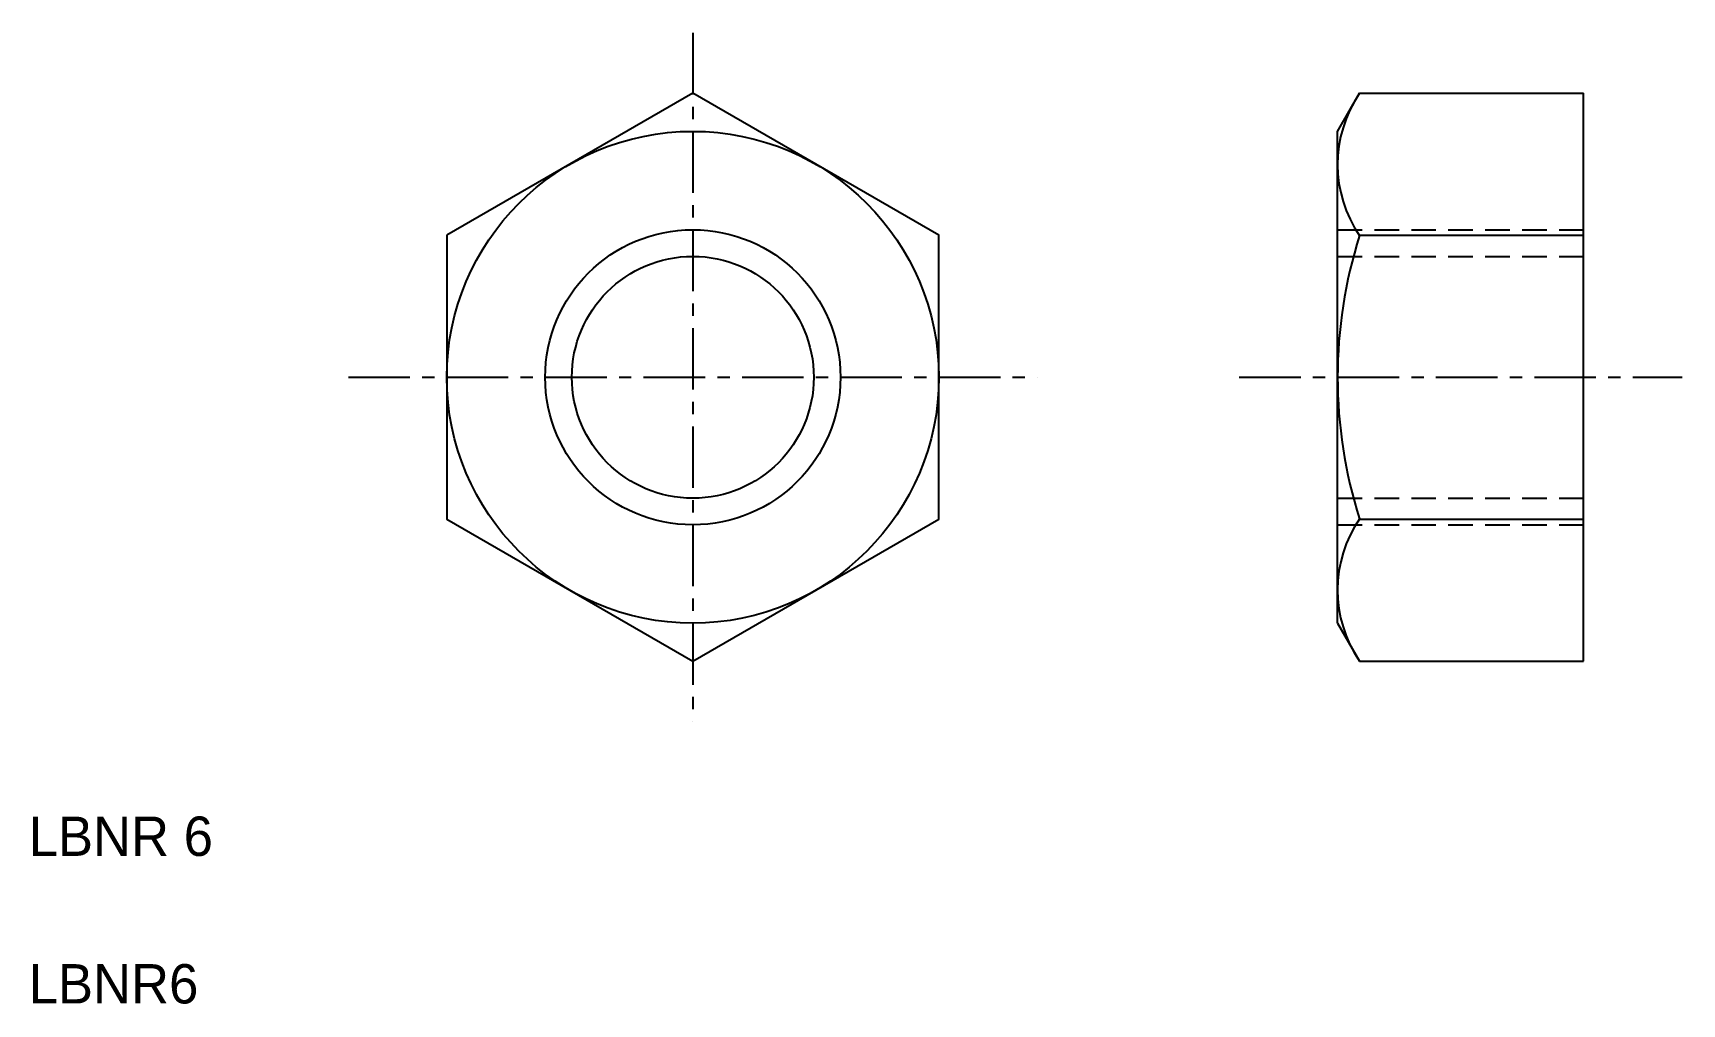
# Model space of a CAD drawing. Extents: x 2.1 to 35.6, y 2 to 21.7.
import ezdxf

# ---------------------------------------------------------------- set-up
doc = ezdxf.new("R2010")
doc.units = 0
doc.linetypes.add('CENTER', pattern=[2, 1.25, -0.25, 0.25, -0.25])
doc.linetypes.add('DASHED', pattern=[0.75, 0.5, -0.25])
doc.layers.get('0').update_dxf_attribs({"linetype": 'CONTINUOUS'})
doc.layers.add('CENTER', color=1, linetype='CENTER')

msp = doc.modelspace()

# ---------------------------------------------------------------- linework, layer by layer
at = {"color": 7, "linetype": 'CONTINUOUS'}
for p, q in [((28.602, 19.731), (29.049, 20.504)), ((29.049, 20.504), (33.602, 20.504)), ((33.602, 8.957), (33.602, 20.504)), ((28.602, 9.731), (28.602, 19.731)), ((29.049, 17.618), (33.602, 17.618)), ((33.602, 14.731), (33.602, 14.731)), ((29.049, 11.844), (33.602, 11.844)), ((33.602, 11.844), (33.602, 11.844)), ((28.602, 9.731), (29.049, 8.957)), ((29.049, 8.957), (33.602, 8.957))]:
    msp.add_line(p, q, dxfattribs=at)
at = {"color": 3, "linetype": 'DASHED'}
for p, q in [((28.602, 17.731), (33.602, 17.731)), ((28.602, 17.189), (33.602, 17.189)), ((28.602, 12.272), (33.602, 12.272)), ((28.602, 11.731), (33.602, 11.731))]:
    msp.add_line(p, q, dxfattribs=at)
at = {"color": 7, "linetype": 'CONTINUOUS'}
msp.add_lwpolyline([(10.498, 17.618), (10.498, 11.844), (15.498, 8.957), (20.498, 11.844), (20.498, 17.618), (15.498, 20.504)], close=True, dxfattribs=at)
for radius in [5, 2.458]:
    msp.add_circle((15.498, 14.731), radius, dxfattribs=at)
at = {"color": 3, "linetype": 'CONTINUOUS'}
msp.add_circle((15.498, 14.731), 3, dxfattribs=at)
at = {"color": 7, "linetype": 'CONTINUOUS'}
for centre, radius, start, end in [((31.17, 19.057), 2.568, 145.7012, 214.4864), ((38.106, 14.731), 9.504, 162.366, 197.634), ((31.17, 10.405), 2.568, 145.5136, 214.2988)]:
    msp.add_arc(centre, radius, start, end, dxfattribs=at)
at = {"layer": 'CENTER', "color": 1, "linetype": 'CENTER'}
for p, q in [((15.498, 21.731), (15.498, 7.731)), ((8.498, 14.731), (22.498, 14.731)), ((26.602, 14.731), (35.602, 14.731))]:
    msp.add_line(p, q, dxfattribs=at)

# ---------------------------------------------------------------- texts
at = {"color": 7, "linetype": 'CONTINUOUS'}
for s, p in [('LBNR 6', (2, 5)), ('LBNR6', (2, 2))]:
    msp.add_text(s, height=0.8, dxfattribs=at).set_placement(p)

doc.saveas('drawing.dxf')
